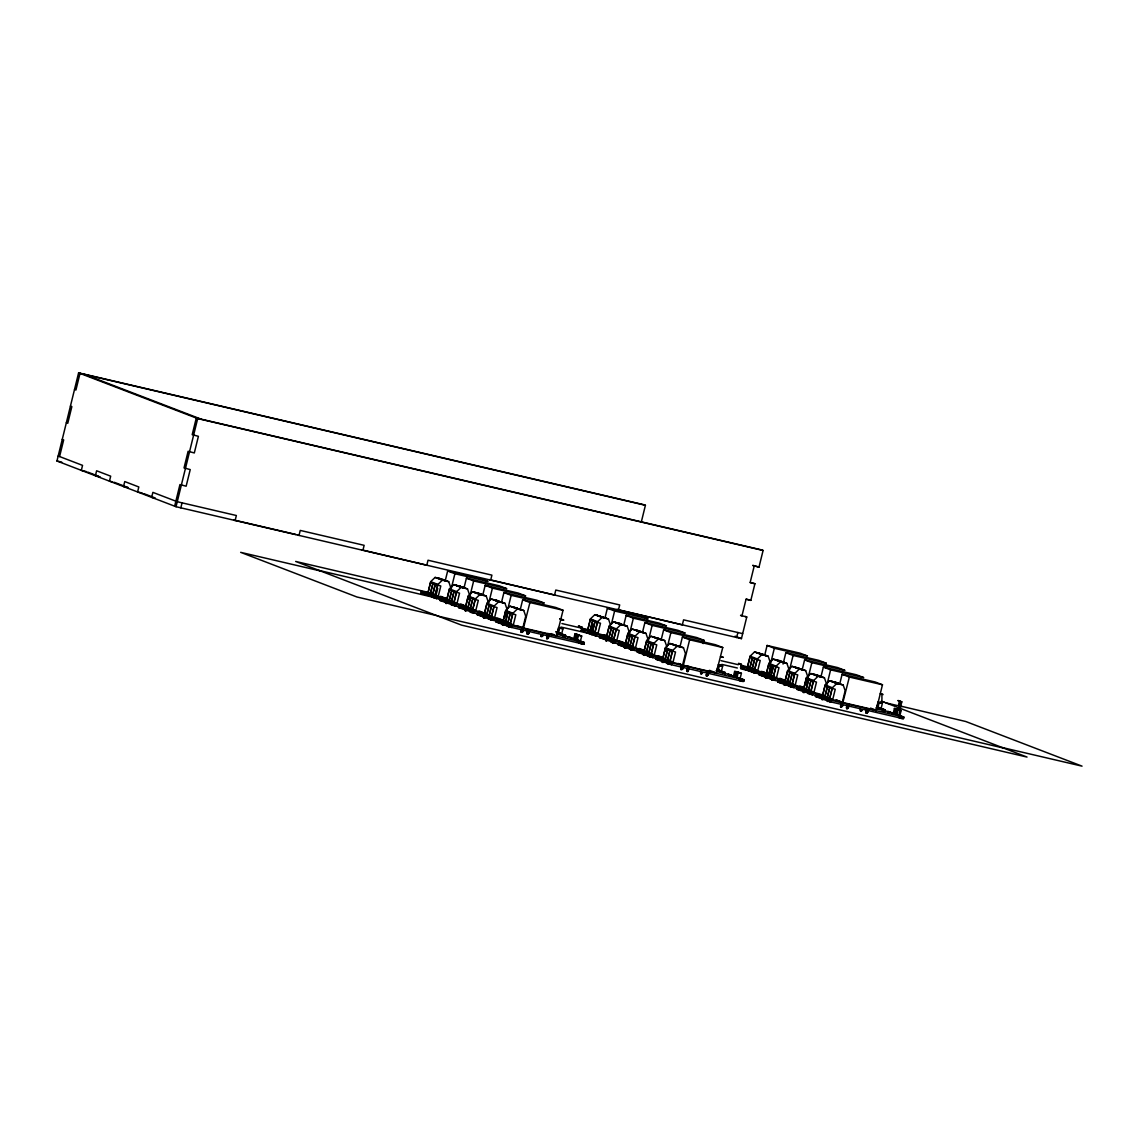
<?xml version="1.0" encoding="UTF-8"?>
<svg xmlns="http://www.w3.org/2000/svg" width="1139" height="1139" viewBox="0 0 1139 1139"><rect width="100%" height="100%" fill="white"/><g stroke="black" fill="none" stroke-linecap="round" stroke-linejoin="round"><path stroke-width="1.5" d="M745.347 616.455L746.757 616.996L741.446 638.623L176.032 506.713L56.95 460.996L78.605 372.852L644.005 504.748L645.414 505.289L641.328 521.933M59.584 456.554L63.67 439.925L62.261 439.383M174.637 506.186L179.948 484.559L186.141 486.211L190.227 469.581L184.034 467.93L188.12 451.286L194.313 452.952L198.4 436.322L192.206 434.657L196.292 418.027L761.692 549.923L763.087 550.464L759.001 567.108L752.808 565.442L759.001 567.108M176.032 506.713L197.688 418.568L78.605 372.852M180.83 507.837L182.055 502.854M441.519 599.783L420.989 593.163L421.359 591.412L433.931 594.287M423.651 591.881L423.238 593.547L426.669 594.344M447.841 599.057L427.823 593.291L430.67 581.659L435.098 577.416L441.491 578.897L448.723 581.687L450.702 587.411M433.774 594.188L428.122 592.508L430.57 582.527L433.76 583.268M430.343 593.362L432.792 583.382L430.57 582.527M433.034 583.467L430.57 593.447L432.692 594.259L435.141 584.279L433.034 583.467L436.223 584.207M435.369 584.364L440.793 585.973L438.344 595.953L432.92 594.344L435.369 584.364L438.572 585.119M432.236 597.477L432.649 595.811L421.387 591.497M435.141 595.199L437.604 585.218M435.055 596.081L437.917 584.435L442.345 580.192L448.723 581.687M436.522 593.433L437.746 588.436M435.041 598.189L433.774 597.818L436.294 598.502L437.504 596.964L432.649 595.811M453.792 605.393L439.739 600.367L440.423 598.658L450.973 601.079M445.249 580.733L447.655 570.952L480.772 578.683L488.019 581.46L454.902 573.729L447.655 570.952M466.591 606.261L446.573 600.495L449.435 588.849L453.849 584.606L467.488 588.877L469.453 594.615L468.229 599.612M446.872 599.698L449.321 589.717L451.542 590.572L449.093 600.552L446.872 599.698L450.062 600.452M451.3 588.407L454.902 573.729M454.119 591.568L459.544 593.163L457.095 603.143L451.67 601.549L454.119 591.568L457.323 592.308M450.987 604.681L451.4 603.015L440.152 598.701M453.906 602.403L456.355 592.422M453.82 603.271L456.668 591.639L461.096 587.397L467.488 588.877M463.701 607.785L455.13 605.791L455.529 604.126L465.823 606.518M473.411 612.81L474.564 613.038L458.49 607.557L458.86 605.82L471.275 608.596M464.014 587.938L466.406 578.156L499.523 585.873L506.77 588.664L473.653 580.933L466.406 578.156M479.106 610.945L485.342 613.451L465.324 607.699L468.186 596.053L472.6 591.81L478.992 593.305L486.239 596.081L488.204 601.819M468.072 596.921L470.307 597.776L467.844 607.756L465.623 606.902L468.072 596.921L471.275 597.662M470.051 595.612L473.653 580.933M470.535 597.861L468.086 607.842L470.193 608.653L472.642 598.673L470.535 597.861L473.724 598.616M469.752 611.885L470.151 610.219L458.903 605.891M472.884 598.772L478.309 600.367L475.846 610.347L470.435 608.739L472.884 598.772L476.074 599.513M472.657 609.607L475.105 599.627M472.571 610.476L475.433 598.829L479.846 594.586L486.239 596.081M480.729 614.59L473.881 612.981L474.294 611.316L470.151 610.219M491.777 619.986L477.255 614.761L477.654 613.095L480.815 613.764M482.765 595.142L485.171 585.346L518.273 593.077L525.52 595.854L524.723 599.114M479.505 615.145L479.918 613.48L490.041 615.786M504.107 620.655L484.075 614.889L486.937 603.257L491.365 599.014L504.99 603.286L506.955 609.009L504.919 617.338M484.374 614.106L486.823 604.126L489.058 604.98L486.609 614.96L484.374 614.106L487.577 614.846M488.802 602.816L492.418 588.137L485.171 585.346M488.503 619.075L488.916 617.409L477.654 613.095M489.186 615.943L491.635 605.962L497.06 607.571L494.611 617.552L489.186 615.943L492.375 616.697M491.407 616.797L493.856 606.816M491.322 617.68L494.184 606.033L498.597 601.791L504.99 603.286M497.771 621.381L492.632 620.186C497.102 617.836 487.577 617.637 492.062 618.078M510.058 626.991L496.006 621.965L496.376 620.214L508.791 622.99M501.516 602.332L503.922 592.551L537.038 600.281L544.271 603.058L511.169 595.327L503.922 592.551M502.84 622.093L505.688 610.447L510.115 606.204L523.741 610.476L525.72 616.213L522.858 627.86L502.84 622.093L510.813 623.958M505.588 611.316L507.809 612.17L505.36 622.15L503.125 621.296L505.588 611.316L508.777 612.07M507.966 608.383L511.169 595.327M511.24 613.01L508.051 612.269L505.588 622.25L511.126 623.887M507.709 623.061L510.158 613.081L508.051 612.269M507.254 626.279L507.667 624.613L496.405 620.299M510.386 613.166L507.937 623.147L513.362 624.742L515.81 614.761L510.386 613.166L513.589 613.907M510.158 624.001L512.621 614.021M510.073 624.87L512.934 613.238L517.362 608.995L523.741 610.476M577.487 641.698C595.142 647.963 571.65 640.73 581.588 643.692L511.383 627.39L511.795 625.724L510.898 625.439M520.267 609.536L522.673 599.755L555.789 607.471L563.036 610.262L556.601 636.345M523.442 627.959L522.972 631.405L520.836 630.864L521.164 632.287L522.659 631.291L529.92 602.531L522.673 599.755M527.528 630.052L527.2 634.11L529.023 633.241L529.663 630.593M527.229 634.124L527.599 630.038M547.005 634.594L546.677 638.652L548.485 637.783L549.14 635.135M546.692 638.666L547.304 634.708M561.755 628.372L558.566 627.632L557.341 632.615L560.53 633.369M560.587 627.931L562.937 628.828L561.712 633.811L558.509 633.07L559.733 628.087L558.566 627.632M562.908 636.573L563.321 634.921L565.713 635.363L555.932 631.604M565.57 635.306L565.2 637.043L564.375 636.9M579.281 640.559L574.924 639.378L576.149 634.38L579.338 635.121L574.981 633.925L573.743 638.922L580.463 641.015L581.687 636.032L580.52 635.576M576.092 639.819L577.316 634.836M577.259 640.275L578.498 635.277L574.981 633.925M581.659 643.777L582.072 642.111L511.795 625.724M583.923 644.161L584.321 642.496L570.269 637.47M604.652 635.206L607.557 636.317L587.539 630.565L590.401 618.918L594.814 614.676L608.44 618.947L610.419 624.67L609.593 628.002M590.287 619.787L592.508 620.641L590.059 630.622L587.838 629.767L590.287 619.787L593.476 620.527M590.287 630.707L592.75 620.727L594.857 621.538L592.408 631.519L590.287 630.707L593.49 631.447M591.44 628.842L592.664 623.859M594.757 635.462L591.953 634.736L592.365 633.085L581.118 628.756M594.871 632.458L597.32 622.478L595.085 621.623L592.636 631.604L594.871 632.458L598.06 633.213L600.509 623.232L597.32 622.478M594.772 633.341L597.633 621.695L602.061 617.452L608.44 618.947M602.944 637.441L596.081 635.847L596.494 634.181C589.774 632.43 599.584 634.637 596.024 634.01M614.377 642.866L615.516 643.094L599.456 637.626L599.826 635.875L612.241 638.652M604.98 617.993L607.372 608.212L640.488 615.943L647.735 618.719L646.938 621.979M601.848 638.224C599.84 637.812 603.072 638.338 602.118 636.345M626.308 643.521L606.29 637.755L609.151 626.108L613.565 621.866L627.205 626.137L629.169 631.874L627.945 636.872M609.038 626.977L611.259 627.831L608.81 637.812L606.589 636.957L609.038 626.977L612.227 627.731M611.415 624.044L614.619 611.002L607.372 608.212M611.159 638.723L613.608 628.742L611.501 627.931L609.052 637.911L614.59 639.548M613.85 628.828L611.387 638.808L616.811 640.403L619.26 630.422L613.85 628.828L617.039 629.568M610.703 641.94L611.116 640.275L599.869 635.961M613.622 639.662L616.071 629.682M613.537 640.545L616.398 628.899L620.812 624.656L627.205 626.137M623.417 645.044L614.846 643.051L615.245 641.385L614.348 641.1M632.273 649.856L618.206 644.816L618.577 643.079L630.992 645.856M623.731 625.197L626.137 615.416L659.239 623.133L666.486 625.923L633.369 618.192L626.137 615.416M645.058 650.725L625.04 644.959L627.902 633.312L632.316 629.07L645.955 633.341L647.92 639.079L647.109 642.396M627.788 634.181L630.024 635.035L627.575 645.016L625.339 644.161L627.788 634.181L630.992 634.921M629.767 632.871L633.369 618.192M633.455 635.875L630.251 635.121L627.803 645.101L633.341 646.753M629.91 645.913L632.359 635.932L630.251 635.121M629.468 649.145L629.867 647.479L618.619 643.151M634.822 636.886L632.373 646.867L630.152 646.012L632.601 636.032L638.025 637.626L635.562 647.607L625.04 644.959M632.287 647.735L635.149 636.089L639.563 631.846L645.955 633.341M642.168 652.248L633.597 650.241L634.736 648.632L629.867 647.479M651.494 657.246L636.972 652.021C635.562 647.877 645.386 653.003 640.531 651.024M642.481 632.401L644.888 622.62L678.004 630.337L685.237 633.113L652.134 625.396L644.888 622.62M658.029 655.694L663.823 657.915L643.791 652.163L646.653 640.517L651.081 636.274L664.706 640.545L666.671 646.269L665.447 651.266M644.09 651.366L646.553 641.385L648.774 642.239L646.326 652.22L644.09 651.366L647.294 652.106M648.518 640.075L652.134 625.396M651.351 643.222L648.903 653.202L654.327 654.811L656.776 644.831L651.351 643.222L654.541 643.976M648.219 656.335L648.632 654.683L637.37 650.355M651.124 654.057L653.572 644.076M651.038 654.939L653.9 643.293L658.314 639.05L664.706 640.545M659.21 659.04L652.348 657.445L652.761 655.779L651.864 655.495M671.583 664.592L655.722 659.225C654.085 654.996 664.208 660.221 659.282 658.228M661.232 639.591L663.638 629.81L696.755 637.541L704.002 640.317L703.19 643.578M662.556 659.353L665.418 647.707L669.832 643.464L683.457 647.735L685.436 653.473L682.574 665.119L662.556 659.353L667.34 660.478M665.304 648.575L667.525 649.429L665.076 659.41L662.855 658.556L665.304 648.575L668.493 649.33M667.682 645.642L670.885 632.601L663.638 629.81M667.767 649.529L665.304 659.509L667.426 660.321L669.874 650.341L667.767 649.529L670.956 650.269M670.102 650.426L675.527 652.021L673.078 662.001L667.653 660.406L670.102 650.426L673.306 651.166M666.97 663.539L667.383 661.873L656.135 657.559M669.889 661.261L672.337 651.28M669.789 662.143L672.651 650.497L677.079 646.254L683.457 647.735M670.245 664.436L672.238 663.026L670.529 662.542M679.983 646.795L682.389 637.014L715.506 644.731L722.752 647.522L716.104 673.519M681.207 665.489L680.88 669.547L682.688 668.664L681.734 669.746M680.908 669.561L681.649 665.162M683.229 665.888L689.636 639.791L682.389 637.014M683.315 665.902L679.072 663.653M687.557 667.44L686.945 671.384L687.785 671.583L689.38 667.853L687.771 671.569M701.111 669.704L700.798 673.775L702.606 672.893L701.638 673.961M707.02 671.982L706.422 675.925L708.202 675.043L708.857 672.394M707.234 676.11L708.543 672.281M720.304 665.19L722.653 666.087L721.428 671.07L717.057 669.889L717.869 666.557M718.225 670.33L719.449 665.347L718.282 664.891L721.471 665.632M722.624 673.847L723.037 672.181L725.429 672.636L717.257 669.476M724.888 674.231L725.287 672.565M736.648 637.498L737.873 632.515M754.217 565.983L750.131 582.613L754.915 583.738L750.829 600.367L746.045 599.256L741.959 615.886L740.549 615.345L746.757 616.996M736.99 677.534L733.473 676.182L734.698 671.198L738.214 672.537L736.99 677.534L740.179 678.274L741.404 673.291L735.865 671.64L734.641 676.637L739.012 677.833M735.808 677.079L737.033 672.095L741.404 673.291M740.806 678.944C736.178 678.417 746.017 678.773 741.375 681.037L671.099 664.649M739.98 680.496C736.534 679.285 745.547 683.799 744.052 679.755L727.935 674.288L729.131 674.516M761.478 671.355L767.273 673.576L747.255 667.824L750.117 656.178L754.531 651.935L768.17 656.206L770.135 661.944L768.91 666.927M747.554 667.027L750.003 657.046L752.224 657.901L749.775 667.881L747.554 667.027L750.743 667.767M752.124 668.778L754.573 658.798L752.466 657.986L750.017 667.967L755.556 669.618M754.801 658.883L752.352 668.864L757.777 670.472L760.226 660.492L754.801 658.883L758.005 659.638M755.342 672.921C759.101 673.177 749.092 673.078 752.082 670.344L740.834 666.016M754.588 669.718L757.036 659.737M754.502 670.6L757.35 658.954L761.777 654.711L768.17 656.206M762.66 674.701L755.812 673.106L756.211 671.441L755.314 671.156M773.224 679.912L759.172 674.886L759.542 673.135L771.957 675.911M764.696 655.267L767.088 645.471L800.204 653.202L807.451 655.979L774.335 648.262L767.088 645.471M761.906 673.69L761.108 673.562L764.397 674.373L761.906 673.69L761.436 675.27L766.575 676.466M783.134 679.67L786.024 680.78L766.006 675.014L768.868 663.382L773.281 659.125L779.674 660.62L786.921 663.396L788.886 669.134M768.754 664.236L770.989 665.105L768.526 675.071L766.305 674.217L768.754 664.236L771.943 664.991M770.733 662.926L774.335 648.262M771.217 665.19L768.768 675.171L770.875 675.982L773.324 666.002L771.217 665.19L774.406 665.931M769.907 673.306L771.544 666.657M773.566 666.087L778.976 667.682L776.527 677.662L771.103 676.068L773.566 666.087L776.755 666.828M770.434 679.2L770.832 677.534L759.585 673.22M773.338 676.922L775.787 666.941M773.253 677.805L776.115 666.158L780.528 661.916L786.921 663.396M772.84 679.883L774.563 680.31L774.961 678.645L774.064 678.36M791.989 687.116L777.923 682.076L778.293 680.339L785.739 682.005M783.048 664.094L785.853 652.675L818.955 660.406L826.202 663.183L825.405 666.443M780.599 680.809C776.143 682.973 785.255 683.557 781.511 682.859M804.775 687.984L784.757 682.218L787.619 670.572L792.046 666.329L805.672 670.6L807.636 676.338L805.6 684.653M787.291 682.275L785.056 681.421L787.505 671.441L789.74 672.295L787.291 682.275L790.48 683.016M789.484 670.131L793.086 655.452L785.853 652.675M789.868 683.272L792.317 673.291L797.741 674.886L795.293 684.866L789.868 683.272L793.057 684.012M789.185 686.404L789.583 684.738L778.336 680.424M792.089 684.126L794.538 674.146M792.004 684.995L794.865 673.363L799.279 669.106L805.672 670.6M791.591 687.088L793.314 687.5L793.726 685.849L791.121 685.08L792.858 685.635M815.496 695.502L796.688 689.28L797.058 687.543L809.473 690.305M802.198 669.661L804.604 659.88L837.72 667.596L844.953 670.387L811.851 662.656L804.604 659.88M823.54 695.174L803.508 689.422L806.369 677.776L810.797 673.533L817.19 675.014L824.422 677.805L826.401 683.542M806.27 678.645L808.491 679.499L806.042 689.479L803.807 688.625L806.27 678.645L809.459 679.385M807.836 678.958L811.851 662.656M808.718 679.584L806.27 689.565L808.391 690.376L810.84 680.396L808.718 679.584L811.922 680.339M811.068 680.481L816.492 682.09L814.043 692.071L808.619 690.462L811.068 680.481L814.257 681.236M807.935 693.594L808.348 691.942L797.086 687.614M810.84 691.316L813.303 681.336M810.754 692.199L813.616 680.553L818.044 676.31L824.422 677.805M812.064 694.705L813.203 693.096L811.495 692.612M829.491 701.51L815.439 696.484L815.851 694.818L818.998 695.488M820.948 676.865L823.355 667.07L856.471 674.801L863.718 677.577L830.602 669.86L823.355 667.07M822.273 696.612L825.134 684.98L829.548 680.723L843.187 684.995L845.152 690.732L842.291 702.379L822.273 696.612L828.651 698.107M825.02 685.849L827.241 686.703L824.793 696.669L822.572 695.815L825.02 685.849L828.21 686.589M826.999 684.539L830.602 669.86M827.37 697.666L829.818 687.685L835.243 689.28L832.794 699.261L827.37 697.666L830.573 698.406M826.686 700.798L827.099 699.132L815.851 694.818M829.605 698.52L832.054 688.54M829.519 699.403L832.367 687.757L836.795 683.514L843.187 684.995M900.123 717.869L901.775 718.353L830.829 701.909L831.228 700.243L903.896 717.086L889.716 711.989M839.714 684.055L842.105 674.274L875.222 682.005L882.469 684.781L876.062 710.878M840.924 702.749L840.596 706.806L842.404 705.924L841.45 707.006M840.625 706.821L841.237 702.863M842.105 674.274L849.352 677.05L842.732 703.062M848.228 706.18L849.167 705.098L848.455 707.76L846.647 708.643L846.96 704.571M847.487 708.828L848.797 704.998M868.573 709.668L867.918 712.302L866.11 713.185L866.437 709.113M866.736 709.241L866.138 713.185M866.964 713.37L868.26 709.54M876.774 707.148L877.998 702.151L882.369 703.347L881.145 708.344L876.774 707.148L879.963 707.889M877.941 707.59L879.166 702.606M883.052 694.633C880.333 690.633 883.907 704.813 879.607 702.635M881.771 708.999C877.244 708.529 886.911 708.814 882.341 711.106L883.138 711.277M884.604 711.491L885.003 709.825L876.973 706.735M887.964 713.256L888.377 711.604L889.232 711.804M892.108 714.367L892.506 712.701M897.546 714.637L894.357 713.897L895.581 708.899L901.12 710.551L899.895 715.534L893.19 713.441L894.414 708.458L897.603 709.198M895.525 714.338L896.749 709.355L901.12 710.551M898.244 705.924L899.468 700.941L897.831 700.542L899.34 700.884M896.706 714.794L897.931 709.796L894.414 708.458M900.251 701.439L898.742 709.939L899.767 710.152L901.817 701.838L898.97 700.983L901.817 701.838M899.127 713.427L899.952 710.095M901.091 718.296L901.504 716.63M900.194 718.011C895.396 716.032 905.334 721.243 903.768 717.029M453.037 605.521L454.005 604.439L452.197 605.322L451.87 603.898M464.926 610.689L464.584 609.265L465.766 610.888L466.406 609.692M466.848 609.379L466.193 610.561L465.324 609.066M484.502 618.078L485.47 617.011L483.662 617.879L483.335 616.47L483.676 617.893M489.685 618.42L490.567 619.929L491.194 618.719M503.908 624.087L502.427 625.097L502.085 623.659L504.221 624.215L503.281 625.297L502.399 623.788M509.304 627.119L510.258 626.037L508.45 626.92L508.122 625.496M522.459 632.159L523.413 631.091L521.605 631.96M528.055 634.309L529.023 633.241L527.186 632.814M541.922 636.701L542.89 635.633L541.082 636.516L540.754 635.092L542.89 635.633M547.517 638.851L548.485 637.783L546.663 637.356M606.717 640.944L607.671 639.876L605.863 640.744L605.535 639.321M611.586 641.157L612.768 642.78L613.408 641.584M625.468 648.148L626.123 646.952M631.504 649.97L632.472 648.903L630.664 649.785L630.337 648.362M643.393 655.153L643.051 653.729L644.247 655.352L644.873 654.156M643.834 654.84L643.492 653.402L644.688 655.039L645.315 653.829M664.065 661.033L662.571 662.03L662.243 660.606M668.166 664.179L669.675 663.183M682.176 669.419L683.129 668.351L681.321 669.234L680.994 667.81L683.129 668.351M765.607 678.018L765.251 676.58L766.447 678.218L767.088 677.007M766.006 676.381L766.889 677.89L767.529 676.694M772.47 680.04L773.125 678.844M785.184 685.407L786.152 684.325L784.344 685.208L784.016 683.784M790.053 685.621L791.249 687.244L791.876 686.048M803.963 692.612L804.903 691.53L802.767 690.989L803.963 692.612L804.59 691.416M810.626 693.238L809.986 694.434L808.804 692.811M823.34 698.606L821.874 699.617L821.518 698.179L822.685 699.802L824.095 698.406M823.796 698.292L822.287 699.289M841.892 706.693L842.86 705.611L841.038 706.493L840.724 705.069L841.066 706.493M861.355 711.234L862.323 710.152L860.514 711.035L860.187 709.611L862.323 710.152M447.954 602.616L446.146 603.485L445.819 602.061L446.175 603.499M465.766 610.888L467.161 609.493M490.567 619.929L491.507 618.833M522.032 632.487L522.659 631.291M612.768 642.78L613.722 641.698M626.436 647.066L624.628 647.949L624.3 646.525L624.642 647.949M644.247 655.352L645.187 654.27M644.688 655.039L645.628 653.957M651.223 656.107L649.415 656.975L649.088 655.551L649.444 656.989M664.379 661.147L662.998 662.556L662.115 661.047M669.034 664.379L669.974 663.297M766.447 678.218L767.387 677.136M766.889 677.89L767.843 676.808M773.438 678.958L771.63 679.841L771.302 678.417L771.644 679.855M791.249 687.244L792.189 686.162M829.69 700.556L827.882 701.439L827.555 700.015L827.911 701.453M439.697 600.281L441.277 600.694M655.722 659.225L658.869 659.894M759.129 674.801L762.333 675.555M744.08 679.841L668.963 662.215L669.775 662.485M815.396 696.399L818.599 697.153M579.537 626.464L582.371 627.318L580.975 626.991M560.388 627.988L558.779 627.589M560.516 628.144L561.584 628.429M579.267 635.334L577.516 634.779L580.306 635.619M720.503 656.52L722.069 656.918M721.912 657.004L722.525 657.217M740.435 664.165C745.134 665.518 733.829 661.916 740.663 664.037M740.791 665.945L751.655 668.408M720.019 665.233L720.489 665.532M737.218 672.038L740.051 672.893L738.641 672.58M737.602 671.982L736.164 671.626M880.319 693.793L881.857 694.192L880.475 693.865M896.607 709.084L895.767 708.842L897.404 709.255M898.13 709.739L899.739 710.138M581.388 628.728L590.23 630.75M801.343 690.419L799.92 690.106M459.515 586.215L460.711 586.414L458.163 585.688M459.373 586.343L458.177 586.129L463.16 587.354L455.785 585.19L458.277 585.916M497.031 600.609C500.904 601.264 488.688 598.673 495.664 600.082M637.982 630.664C641.855 631.319 629.824 628.771 636.63 630.152M496.875 600.737L495.679 600.538L499.48 601.549M637.84 630.807L636.644 630.593L641.641 631.818L636.744 630.38M515.782 607.813L516.978 608.012L511.981 606.788L521.876 609.892L519.441 609.393M515.625 607.941L514.501 607.728L518.231 608.753M797.713 667.938L798.909 668.137L793.983 666.913L803.807 670.017L801.372 669.518M797.556 668.066L796.432 667.853L800.162 668.878M559.847 618.847L561.285 619.217L559.875 618.89M816.464 675.128L817.66 675.342L812.662 674.117L817.546 675.555M816.307 675.256C812.577 674.644 824.636 677.207 817.674 675.783M580.805 626.792L578.398 626.023L579.666 626.507M423.309 593.633C420.818 593.234 428.449 594.999 424.576 593.932M434.97 596.295L434.23 596.153L447.058 599.328M436.294 598.502L437.091 598.63L435.397 598.146M581.488 630.479L583.851 631.091M583.026 630.892L582.285 630.75L583.937 631.248M460.825 608.041C460.199 608.226 462.149 608.055 458.49 607.557M479.989 613.565C477.597 613.181 485.485 614.861 480.886 613.921M613.038 642.41L612.284 642.268L613.864 642.61M754.004 672.48L753.249 672.337L755.812 673.106M479.576 615.231L478.779 615.103L480.046 615.473M620.541 645.3L619.744 645.158L622.549 645.799L618.206 644.816M761.507 675.356L760.71 675.228L762.76 675.655M639.705 650.839L638.951 650.696L640.602 651.181M737.332 672.081L738.627 672.352M498.327 622.435C497.629 622.549 505.445 624.044 496.006 621.965M637.755 652.077L640.559 652.789M658.456 658.029L657.659 657.901L659.367 658.385M582.001 642.026L582.798 642.168L581.089 641.684M510.913 627.205C514.643 628.002 506.912 626.009 509.646 626.891M896.963 709.312L898.5 709.811M658.043 659.695C655.495 659.239 662.571 660.962 659.709 660.107M798.14 689.479L796.688 689.28M798.667 689.679L799.834 689.949M818.172 695.288C815.795 694.89 823.654 696.584 819.083 695.644M810.27 694.078C807.565 693.637 815.353 695.231 811.594 694.519M817.759 696.954L817.019 696.812L819.425 697.367M741.304 680.951L742.101 681.079L740.407 680.595M600.481 616.27L596.751 615.245L602.93 617.21M600.324 616.398L604.14 617.865M602.787 617.338L606.574 618.363L604.026 617.637M760.197 653.53L756.396 652.519L763.842 654.683L760.055 653.658M621.68 624.414L620.442 624.115M621.538 624.542L625.325 625.553L617.964 623.389L620.328 623.887M778.948 660.734L777.709 660.449M778.805 660.862L781.397 661.674M781.254 661.802L785.042 662.813L780.044 661.147M800.005 669.006L801.244 669.291M499.323 601.677L503.125 602.688L495.778 600.324M518.074 608.881L519.327 609.166M677.947 646.012L676.708 645.728M677.805 646.14L681.592 647.151L671.697 644.048L676.594 645.486M755.741 671.27L756.937 671.497L752.082 670.344M454.134 603.585C450.503 602.887 459.501 604.994 454.561 603.684M595.626 635.662C599.456 636.445 590.102 634.138 595.227 635.647M601.719 638.011L599.456 637.626M614.775 641.2L615.971 641.428L611.116 640.275M453.721 605.25L452.567 605.008L453.393 605.293M454.66 605.606L455.856 605.834L454.148 605.35M774.506 678.46C778.293 679.2 769.281 677.235 773.993 678.203M879.949 702.663L878.183 702.094M473.824 611.145L475.02 611.372L472.571 610.903M633.54 648.404L644.29 650.981M780.656 682.645L777.923 682.076M793.257 685.664L794.452 685.892L792.744 685.407M479.975 615.331L477.255 614.761M633.127 650.07L634.323 650.298L632.615 649.814M492.575 618.335L503.324 620.926M652.291 655.608C656.107 656.377 646.724 654.071 651.907 655.58M569.415 637.256L556.943 634.281M492.162 620C496.006 620.783 487.278 618.662 491.308 619.801M822.757 695.445L809.914 692.27L810.74 692.54M885.003 709.825L881.857 709.156M651.878 657.26L653.074 657.488L651.38 657.004M511.326 625.539C515.084 626.336 507.254 624.329 510.058 625.226M741.717 679.285L740.891 679.1M819.496 697.495L818.67 697.31M669.704 664.108L668.508 663.88L671.312 664.521M830.359 701.724C834.09 702.535 826.345 700.528 829.092 701.41M645.414 505.289L80.015 373.393L75.929 390.022L74.519 389.481M197.688 418.568L763.087 550.464M750.316 582.456L754.915 583.738M746.23 599.086L750.829 600.367M56.95 460.996L61.748 462.121M86.123 471.475L81.325 470.364L82.549 465.367L58.174 456.013M100.189 476.885L95.391 475.76L96.616 470.777L110.682 476.173L109.458 481.156L112.661 481.911M142.389 493.073L137.591 491.963L138.816 486.965L124.749 481.569L123.525 486.567L128.323 487.677L114.256 482.281M742.671 633.64L683.571 619.844L682.346 624.841L617.053 609.393L618.463 609.934L619.687 604.937L555.789 590.045L554.565 595.028L489.272 579.58L490.681 580.121L491.906 575.138L428.022 560.231L426.798 565.215L361.504 549.781L362.914 550.308L364.138 545.325L300.24 530.418L299.016 535.415L297.621 534.874M154.847 498.099L151.658 497.359L152.882 492.375L177.271 501.729L236.357 515.511L235.132 520.509L233.723 519.968L295.884 534.462M614.619 611.002L647.735 618.719M793.086 655.452L826.202 663.183M492.418 588.137L525.52 595.854M670.885 632.601L704.002 640.317M529.92 602.531L563.036 610.262M689.636 639.791L722.752 647.522M849.352 677.05L882.469 684.781M428.805 592.494L295.67 561.442L461.637 625.154L1027.036 757.065L881.387 701.14M561.94 623.56L587.881 629.611M721.015 660.677L738.3 664.706M741.76 665.518L746.942 666.728M428.122 592.508L431.311 593.248M587.838 629.767L591.027 630.508M427.823 593.291L432.606 594.416M432.92 594.344L436.109 595.085M587.539 630.565L595.839 632.359M747.255 667.824L750.444 668.565M596.494 634.181L608.497 636.986M756.211 671.441L766.504 673.847M606.589 636.957L609.778 637.712M766.305 674.217L769.494 674.971M319.105 570.44L440.038 598.872M451.67 601.549L454.874 602.289M592.308 634.181L560.915 627.062M721.813 664.393L737.346 668.009M740.806 668.821L759.798 673.249M771.103 676.068L774.306 676.808M881.13 701.553L884.505 702.35M320.515 570.981L240.656 552.344L356.934 596.993L436.792 615.615M446.573 600.495L449.763 601.235M606.29 637.755L611.073 638.879M766.006 675.014L772.399 676.509M779.788 678.26L785.255 680.367M885.914 702.877L897.091 705.497M445.42 601.549L441.519 600.794M559.733 628.087L562.937 628.828M719.449 665.347L722.653 666.087M615.245 641.385L625.539 643.777M774.961 678.645L785.255 681.037M607.671 639.876L605.848 639.449L605.891 640.759M465.623 606.902L468.812 607.642M625.339 644.161L628.529 644.902M785.056 681.421L788.259 682.161M447.456 603.371L446.26 601.748M470.435 608.739L473.625 609.493M465.324 607.699L471.717 609.18M784.757 682.218L789.555 683.329M774.563 680.31L781.411 681.905M578.498 635.277L581.687 636.032M460.754 607.941L465.894 609.151M474.294 611.316L484.573 613.722M793.726 685.849L804.006 688.241M786.152 684.325L784.315 683.898L784.358 685.222M803.807 688.625L807.01 689.366M639.634 650.739L649.757 653.046M484.075 614.889L488.873 616.014M625.069 647.635L625.937 647.835M643.791 652.163L652.092 653.957M784.458 683.471L785.654 685.094M803.508 689.422L808.306 690.533M808.619 690.462L811.808 691.216M559.363 632.914L556.174 632.173L558.509 633.07M793.314 687.5L798.453 688.711M470.962 612.526L470.621 611.102L471.817 612.725M717.057 669.889L720.247 670.629M644.361 653.601L638.538 652.348L640.631 652.946M556.458 633.312L563.321 634.921M652.761 655.779L663.04 658.185M716.175 670.572L723.037 672.181M875.891 707.832L882.753 709.44M503.125 621.296L506.328 622.051M662.855 658.556L666.044 659.31M822.572 695.815L825.761 696.57M668.664 660.335L658.385 657.943L657.972 659.609L661.403 660.406M716.659 671.54L729.558 674.615M818.101 695.203L828.224 697.509M876.375 708.8L888.377 711.604M483.776 616.142L484.972 617.779M667.653 660.406L670.843 661.147M803.209 690.661L804.405 692.298M733.473 676.182L736.662 676.922M893.19 713.441L896.379 714.181M521.776 627.034L523.641 627.333M709.17 671.085L707.319 670.786M523.741 628.059L556.53 635.676M683.457 665.333L716.246 672.95M502.527 623.346L503.723 624.969M702.606 672.893L700.471 672.352L700.812 673.775M682.688 668.664L680.866 668.237M842.404 705.924L840.582 705.497M846.32 707.219L848.142 707.646M1002.192 747.526L1082.05 766.148L965.772 721.514L900.479 706.066L901.889 706.607M438.202 616.156L1003.601 748.067M439.398 578.484C432.065 576.946 446.872 580.264 439.526 578.726M777.595 660.207L775.232 659.709L780.158 661.389M463.06 587.567C455.728 586.03 470.521 589.347 463.174 587.795M479.362 593.832L474.55 592.38L477.027 593.12M479.476 594.06L481.911 594.558L476.914 592.892M660.278 639.235C652.946 637.683 667.753 641.001 660.406 639.463M755.242 671.013L753.605 670.672L754.886 671.056M424.548 592.166C419.665 591.141 429.531 593.348 424.633 592.323M424.135 593.832L420.989 593.163M436.778 596.921L435.055 596.509M595.184 635.562L596.081 635.847M614.277 640.944L612.654 640.616L613.921 640.986M602.688 638.438L604.311 638.78L603.044 638.395M898.002 709.597L897.19 709.383M455.529 604.126L451.4 603.015M614.846 643.051L613.124 642.624M633.028 648.148L631.447 647.806L633.142 648.376M454.233 605.507L455.13 605.791M633.113 648.305L634.01 648.589M633.597 650.241L631.034 649.472L632.743 650.042M812.477 693.039L810.754 692.626M472.899 612.554L471.318 612.212L473.881 612.981M729.643 674.772L731.266 675.1L730.398 674.829M480.487 615.587L482.11 615.914L481.242 615.644M492.148 618.235L493.045 618.52M652.348 657.445L649.799 656.676L651.024 657.061M831.228 700.243L828.623 699.474L831.954 700.286L827.099 699.132M491.735 619.901L492.632 620.186M829.918 701.624L830.829 701.909M510.486 627.105L511.383 627.39M657.829 638.296L660.392 639.022L652.946 636.858L657.958 638.523M838.76 683.685C846.348 685.792 831.285 681.82 838.874 683.927M481.811 594.772C489.357 596.85 474.564 592.935 481.925 594.999M722.482 657.132L723.336 657.374L720.759 656.605M743.981 666.685C749.021 668.08 739.083 665.461 744.066 666.842M754.089 672.693L754.943 672.907M774.107 678.445L770.832 677.534M720.446 665.447L721.3 665.689L718.495 664.849M781.496 681.079C786.465 682.446 776.67 679.869 781.568 681.236M773.58 679.869C778.407 681.236 770.121 678.944 772.826 679.812M792.331 687.073L793.171 687.287M890.1 712.017C884.006 710.722 892.663 712.843 890.114 712.089M722.055 671.739C727.095 673.135 717.214 670.515 722.14 671.896M453.407 605.364L454.262 605.578M729.515 674.544L730.384 674.758M829.107 701.482L829.961 701.695M669.789 662.556L670.657 662.77M492.176 618.32L488.916 617.409M581.175 641.827L579.523 641.342L584.321 642.496M510.073 625.297L510.941 625.51M509.66 626.963L510.528 627.176M595.17 633.797L592.365 633.085M792.388 685.45L789.583 684.738M811.153 692.654L808.348 691.942M651.423 655.395L648.632 654.683M472.956 610.931L471.688 610.561L472.557 610.831M670.188 662.585L667.383 661.873M510.471 625.325L507.667 624.613M791.577 687.016L790.765 686.732L793.527 687.372M577.729 634.651L576.32 634.323L577.615 634.822M801.301 690.334L798.453 689.707M84.799 374.503L201.076 419.138M735.111 636.188L741.446 638.623M754.531 651.935L761.777 654.711M773.281 659.125L780.528 661.916M792.046 666.329L799.279 669.106M810.797 673.533L818.044 676.31M829.548 680.723L836.795 683.514M881.187 702.891L882.369 703.347M750.117 656.178L757.35 658.954M768.868 663.382L776.115 666.158M787.619 670.572L794.865 673.363M806.369 677.776L813.616 680.553M825.134 684.98L832.367 687.757M898.529 716.83L903.355 718.681M870.538 708.116L876.176 710.28L843.187 702.592L836.054 699.859M762.404 671.597L766.49 673.163M799.905 685.991L802.639 687.031M70.433 406.11L71.842 406.651L67.756 423.281L66.347 422.754M836.496 700.158L842.291 702.379M867.605 712.188L865.782 711.761M740.421 667.682L751.669 671.996M594.814 614.676L602.061 617.452M613.565 621.866L620.812 624.656M632.316 629.07L639.563 631.846M651.081 636.274L658.314 639.05M669.832 643.464L677.079 646.254M590.401 618.918L597.633 621.695M609.151 626.108L616.398 628.899M627.902 633.312L635.149 636.089M646.653 640.517L653.9 643.293M665.418 647.707L672.651 650.497M738.812 679.57L743.639 681.421M709.455 670.33L714.908 672.423M687.885 666.116L689.679 666.671M604.054 634.85L608.141 636.43M619.061 640.744L624.855 642.966M639.264 648.49L642.168 649.6M678.232 663.453L682.574 665.119M707.889 674.929L706.066 674.502L706.394 675.925M688.426 670.387L686.603 669.96L686.931 671.384M680.994 667.81L681.35 669.234M663.937 661.474L662.129 662.343L661.802 660.919M580.705 630.422L591.953 634.736M435.098 577.416L442.345 580.192M453.849 584.606L461.096 587.397M472.6 591.81L479.846 594.586M491.365 599.014L498.597 601.791M510.115 606.204L517.362 608.995M430.67 581.659L437.917 584.435M449.435 588.849L456.668 591.639M468.186 596.053L475.433 598.829M486.937 603.257L494.184 606.033M505.688 610.447L512.934 613.238M551.091 633.597L553.825 634.637M549.155 633.697L547.603 633.526M548.713 635.505L546.877 635.078M440.594 596.281L446.388 598.502M460.797 604.04L463.701 605.151M496.86 617.879L503.324 620.242M517.063 625.638L519.953 626.749M540.754 635.092L541.096 636.516M529.236 630.963L527.414 630.536M87.689 472.087L98.623 476.273M143.941 493.685L154.89 497.871M605.976 639.007L606.304 640.431L606.29 639.121M860.5 709.725L860.529 711.035M846.619 707.333L846.661 708.643M809.117 692.939L809.16 694.249M803.522 690.789L803.55 692.099M803.08 691.102L803.109 692.412M790.366 685.735L790.395 687.045M784.771 683.585L784.799 684.895M668.152 662.87L668.194 664.179M662.556 660.72L662.599 662.03M630.65 648.475L630.679 649.785M611.885 641.271L611.928 642.581M521.149 630.978L521.192 632.287M508.435 625.61L508.478 626.92M502.84 623.46L502.883 624.77M484.089 616.27L484.118 617.58M452.169 604.012L452.211 605.322M446.573 601.862L446.616 603.172M451.784 590.671L449.336 600.652L451.443 601.463L453.892 591.483L451.784 590.671M489.286 605.065L486.837 615.046L488.944 615.857L491.393 605.877L489.286 605.065M649.002 642.325L646.553 652.305L648.661 653.117L651.124 643.136L649.002 642.325M789.968 672.394L787.519 682.361L789.626 683.172L792.075 673.192L789.968 672.394M827.484 686.789L825.035 696.769L827.142 697.581L829.591 687.6L827.484 686.789M439.483 578.925L446.858 581.089L439.483 578.925M441.718 599.029L445.007 599.854L441.718 599.029M460.483 606.233L463.758 607.044L460.483 606.233M615.501 622.449L620.428 623.674L615.501 622.449M582.684 629.098L585.973 629.91L582.684 629.098M560.758 634.138L564.047 634.964L560.758 634.138M568.261 637.028L571.55 637.84L568.261 637.028M601.449 636.288L604.724 637.114L601.449 636.288M639.164 631.533L644.09 632.757L639.164 631.533M620.2 643.492L623.474 644.304L620.2 643.492M761.365 654.384L766.291 655.623L761.365 654.384M817.631 675.982L822.557 677.221L817.631 675.982M831.484 681.307L836.41 682.532L831.484 681.307M833.933 682.247L838.859 683.471L833.933 682.247M798.667 687.956L801.956 688.768L798.667 687.956M898.956 715.862L902.23 716.687L898.956 715.862M560.886 619.26L562.452 619.659L561.014 619.289M562.054 619.716L563.62 620.114L562.054 619.716M742.158 668.038L744.408 668.565L742.158 668.038"/></g></svg>
